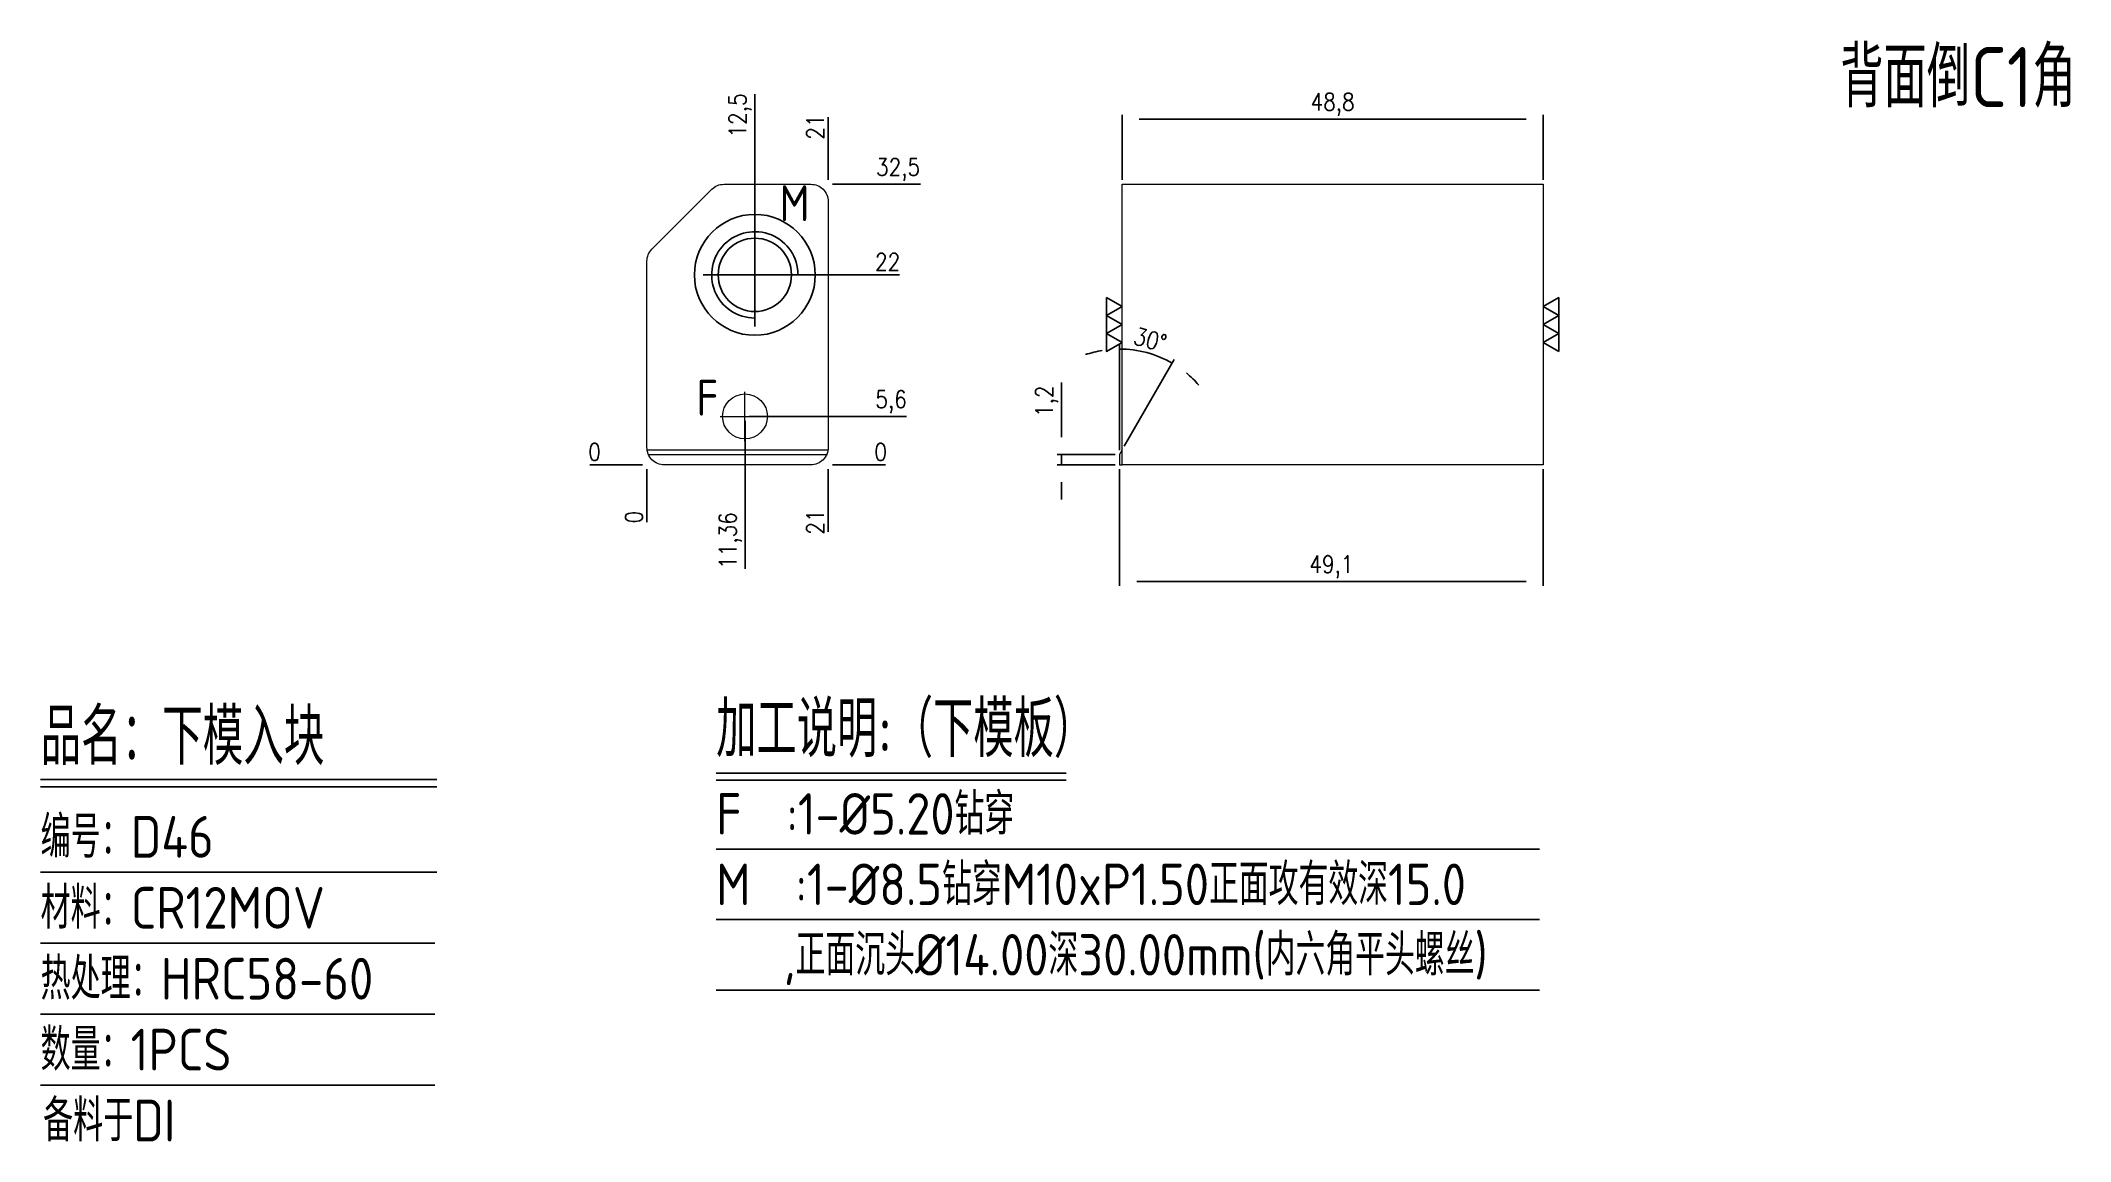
# Model space of a CAD drawing. Header units: millimetres. Extents: x 102328 to 102563, y -1112 to -984.
import ezdxf
from ezdxf.enums import TextEntityAlignment as Align

# ---------------------------------------------------------------- set-up
doc = ezdxf.new("R2010")
doc.units = ezdxf.units.MM
doc.linetypes.add('CENTER', pattern=[0])
for name, color, linetype in [('DIE_P', 2, 'Continuous'), ('DIM', 4, 'Continuous'), ('TEXT', 4, 'Continuous')]:
    doc.layers.add(name, color=color, linetype=linetype)
doc.styles.add('gbenor', font='gbenor.shx', dxfattribs={"bigfont": 'gbcbig.shx'})
doc.styles.get("Standard").update_dxf_attribs({"font": 'txt.shx', "width": 0.85, "bigfont": 'ctxt.shx'})
doc.dimstyles.new('T-2-WX', dxfattribs={"dimtxt": 2, "dimasz": 2, "dimexe": 0.5, "dimexo": 0.5, "dimgap": 0.5, "dimtad": 1, "dimtxsty": 'Standard', "dimblk": 'OPEN30', "dimcen": 0, "dimazin": 3, "dimtfac": 1, "dimtmove": 0, "dimatfit": 3, "dimldrblk": 'OPEN30', "dimlwd": -1, "dimlwe": -1})

# ---------------------------------------------------------------- blocks, each defined once
blk = doc.blocks.new('*D7579')
at = {"layer": 'Defpoints', "color": 0}
for p in [(102501.98, -993.25), (102453.18, -1000.8), (102501.98, -1000.8)]:
    blk.add_point(p, dxfattribs=at)
at = {"layer": 'DIM', "color": 0}
for p, q in [((102453.18, -1000.3), (102453.18, -992.75)), ((102455.18, -993.25), (102499.98, -993.25)), ((102501.98, -1000.3), (102501.98, -992.75))]:
    blk.add_line(p, q, dxfattribs=at)
at = {"layer": 'DIM', "color": 0, "insert": (102477.58, -991.56), "char_height": 2, "attachment_point": 5}
blk.add_mtext('48,8', dxfattribs=at)
blk = doc.blocks.new('_Open30')
blk = doc.blocks.new('*D7580')
at = {"layer": 'Defpoints', "color": 0}
for p in [(102452.88, -1033.3), (102501.98, -1033.3), (102501.98, -1046.81)]:
    blk.add_point(p, dxfattribs=at)
at = {"layer": 'DIM', "color": 0}
for p, q in [((102452.88, -1033.8), (102452.88, -1047.31)), ((102501.98, -1033.8), (102501.98, -1047.31)), ((102454.88, -1046.81), (102499.98, -1046.81))]:
    blk.add_line(p, q, dxfattribs=at)
at = {"layer": 'DIM', "color": 0, "insert": (102477.43, -1045.12), "char_height": 2, "attachment_point": 5}
blk.add_mtext('49,1', dxfattribs=at)
blk = doc.blocks.new('*D7581')
at = {"layer": 'Defpoints', "color": 0}
for p in [(102446.15, -1032.1), (102452.88, -1032.1), (102452.88, -1033.3)]:
    blk.add_point(p, dxfattribs=at)
at = {"layer": 'DIM', "color": 0}
for p, q in [((102446.15, -1030.1), (102446.15, -1023.78)), ((102452.38, -1032.1), (102445.65, -1032.1)), ((102446.15, -1033.3), (102446.15, -1032.1)), ((102452.38, -1033.3), (102445.65, -1033.3)), ((102446.15, -1035.3), (102446.15, -1037.3))]:
    blk.add_line(p, q, dxfattribs=at)
at = {"layer": 'DIM', "color": 0, "insert": (102444.46, -1025.94), "char_height": 2, "attachment_point": 5, "rotation": 90}
blk.add_mtext('1,2', dxfattribs=at)
blk = doc.blocks.new('*D7582')
at = {"layer": 'Defpoints', "color": 0}
for p in [(102457.05, -1020.63), (102452.88, -1032.1), (102452.88, -1032.1), (102453.18, -1031.58), (102452.88, -1033.3)]:
    blk.add_point(p, dxfattribs=at)
at = {"layer": 'DIM', "color": 0}
for p, q in [((102452.88, -1031.6), (102452.88, -1019.39)), ((102453.43, -1031.14), (102459.23, -1021.09))]:
    blk.add_line(p, q, dxfattribs=at)
for start, end in [(99.3991, 108.7981), (60, 90), (41.2019, 50.6009)]:
    blk.add_arc((102452.88, -1032.1), 12.21, start, end, dxfattribs=at)
at = {"layer": 'DIM', "color": 0, "insert": (102456.44, -1018.81), "char_height": 2, "attachment_point": 5, "rotation": 345}
blk.add_mtext('30%%d', dxfattribs=at)
blk = doc.blocks.new('*D7583')
at = {"layer": 'Defpoints', "color": 0}
for p in [(102398.14, -1033.3), (102419.14, -1033.3), (102424.14, -1033.3)]:
    blk.add_point(p, dxfattribs=at)
at = {"layer": 'DIM', "color": 0}
blk.add_line((102419.64, -1033.3), (102425.77, -1033.3), dxfattribs=at)
at = {"layer": 'DIM', "color": 0, "insert": (102425.21, -1031.8), "char_height": 2, "attachment_point": 5}
blk.add_mtext('0', dxfattribs=at)
blk = doc.blocks.new('*D7584')
at = {"layer": 'Defpoints', "color": 0}
for p in [(102409.5, -1027.7), (102424.14, -1027.7), (102398.14, -1033.3)]:
    blk.add_point(p, dxfattribs=at)
at = {"layer": 'DIM', "color": 0}
for p, q in [((102410, -1027.7), (102416.14, -1027.7)), ((102416.14, -1027.7), (102420.14, -1027.7)), ((102420.14, -1027.7), (102428.2, -1027.7))]:
    blk.add_line(p, q, dxfattribs=at)
at = {"layer": 'DIM', "color": 0, "insert": (102426.42, -1026.01), "char_height": 2, "attachment_point": 5}
blk.add_mtext('5,6', dxfattribs=at)
blk = doc.blocks.new('*D7585')
at = {"layer": 'Defpoints', "color": 0}
for p in [(102410.64, -1011.3), (102424.14, -1011.3), (102398.14, -1033.3)]:
    blk.add_point(p, dxfattribs=at)
at = {"layer": 'DIM', "color": 0}
for p, q in [((102411.14, -1011.3), (102416.14, -1011.3)), ((102416.14, -1011.3), (102420.14, -1011.3)), ((102420.14, -1011.3), (102427.39, -1011.3))]:
    blk.add_line(p, q, dxfattribs=at)
at = {"layer": 'DIM', "color": 0, "insert": (102426.02, -1009.8), "char_height": 2, "attachment_point": 5}
blk.add_mtext('22', dxfattribs=at)
blk = doc.blocks.new('*D7586')
at = {"layer": 'Defpoints', "color": 0}
for p in [(102419.14, -1000.8), (102424.14, -1000.8), (102398.14, -1033.3)]:
    blk.add_point(p, dxfattribs=at)
at = {"layer": 'DIM', "color": 0}
for p, q in [((102419.64, -1000.8), (102423.14, -1000.8)), ((102423.14, -1000.8), (102420.14, -1000.8)), ((102420.14, -1000.8), (102429.82, -1000.8))]:
    blk.add_line(p, q, dxfattribs=at)
at = {"layer": 'DIM', "color": 0, "insert": (102427.23, -999.11), "char_height": 2, "attachment_point": 5}
blk.add_mtext('32,5', dxfattribs=at)
blk = doc.blocks.new('*D7587')
at = {"layer": 'Defpoints', "color": 0}
for p in [(102393.14, -1033.3), (102398.14, -1033.3), (102398.14, -1033.3)]:
    blk.add_point(p, dxfattribs=at)
at = {"layer": 'DIM', "color": 0}
blk.add_line((102397.64, -1033.3), (102391.51, -1033.3), dxfattribs=at)
at = {"layer": 'DIM', "color": 0, "insert": (102392.07, -1031.8), "char_height": 2, "attachment_point": 5}
blk.add_mtext('0', dxfattribs=at)
blk = doc.blocks.new('*D7588')
at = {"layer": 'Defpoints', "color": 0}
for p in [(102398.14, -1033.3), (102419.14, -1033.3), (102419.14, -1038.3)]:
    blk.add_point(p, dxfattribs=at)
at = {"layer": 'DIM', "color": 0}
for p, q in [((102419.14, -1033.8), (102419.14, -1037.3)), ((102419.14, -1037.3), (102419.14, -1034.3)), ((102419.14, -1034.3), (102419.14, -1041.06))]:
    blk.add_line(p, q, dxfattribs=at)
at = {"layer": 'DIM', "color": 0, "insert": (102417.64, -1039.93), "char_height": 2, "attachment_point": 5, "rotation": 90}
blk.add_mtext('21', dxfattribs=at)
blk = doc.blocks.new('*D7589')
at = {"layer": 'Defpoints', "color": 0}
for p in [(102409.5, -1027.7), (102398.14, -1033.3), (102409.5, -1038.3)]:
    blk.add_point(p, dxfattribs=at)
at = {"layer": 'DIM', "color": 0}
for p, q in [((102409.5, -1028.2), (102409.5, -1031.7)), ((102409.5, -1031.7), (102409.5, -1034.3)), ((102409.5, -1034.3), (102409.5, -1045.35))]:
    blk.add_line(p, q, dxfattribs=at)
at = {"layer": 'DIM', "color": 0, "insert": (102407.81, -1042.07), "char_height": 2, "attachment_point": 5, "rotation": 90}
blk.add_mtext('11,36', dxfattribs=at)
blk = doc.blocks.new('*D7590')
at = {"layer": 'Defpoints', "color": 0}
for p in [(102398.14, -1033.3), (102398.14, -1033.3), (102398.14, -1038.3)]:
    blk.add_point(p, dxfattribs=at)
at = {"layer": 'DIM', "color": 0}
blk.add_line((102398.14, -1033.8), (102398.14, -1039.93), dxfattribs=at)
at = {"layer": 'DIM', "color": 0, "insert": (102396.64, -1039.36), "char_height": 2, "attachment_point": 5, "rotation": 90}
blk.add_mtext('0', dxfattribs=at)
blk = doc.blocks.new('*D7591')
at = {"layer": 'Defpoints', "color": 0}
for p in [(102419.14, -995.8), (102419.14, -1000.8), (102398.14, -1033.3)]:
    blk.add_point(p, dxfattribs=at)
at = {"layer": 'DIM', "color": 0}
for p, q in [((102419.14, -999.8), (102419.14, -993.03)), ((102419.14, -1000.3), (102419.14, -996.8)), ((102419.14, -996.8), (102419.14, -999.8))]:
    blk.add_line(p, q, dxfattribs=at)
at = {"layer": 'DIM', "color": 0, "insert": (102417.64, -994.17), "char_height": 2, "attachment_point": 5, "rotation": 90}
blk.add_mtext('21', dxfattribs=at)
blk = doc.blocks.new('*D7592')
at = {"layer": 'Defpoints', "color": 0}
for p in [(102410.64, -995.8), (102410.64, -1011.3), (102398.14, -1033.3)]:
    blk.add_point(p, dxfattribs=at)
at = {"layer": 'DIM', "color": 0}
for p, q in [((102410.64, -999.8), (102410.64, -990.36)), ((102410.64, -1003.8), (102410.64, -999.8)), ((102410.64, -1010.8), (102410.64, -1003.8))]:
    blk.add_line(p, q, dxfattribs=at)
at = {"layer": 'DIM', "color": 0, "insert": (102408.95, -992.83), "char_height": 2, "attachment_point": 5, "rotation": 90}
blk.add_mtext('12,5', dxfattribs=at)

msp = doc.modelspace()

# ---------------------------------------------------------------- linework, layer by layer
at = {"layer": 'DIE_P', "color": 4, "linetype": 'CENTER', "lineweight": 15}
for p, q in [((102409.499, -1030.556), (102409.499, -1024.836)), ((102406.639, -1027.696), (102412.359, -1027.696))]:
    msp.add_line(p, q, dxfattribs=at)
at = {"layer": 'DIE_P', "lineweight": 15}
for p, q in [((102398.141, -1031.577, 0), (102419.137, -1031.577, 0)), ((102398.239, -1032.088), (102419.039, -1032.088))]:
    msp.add_line(p, q, dxfattribs=at)
at = {"layer": 'DIE_P', "linetype": 'Continuous', "lineweight": 15}
msp.add_lwpolyline([(102398.139, -1031.296), (102398.139, -1009.729, -0.1989124), (102398.725, -1008.315), (102405.653, -1001.386, -0.1989124), (102407.068, -1000.801), (102417.139, -1000.801, -0.4142136), (102419.139, -1002.801), (102419.139, -1031.296, -0.4142136), (102417.139, -1033.296), (102400.139, -1033.296, -0.4142136)], format="xyb", close=True, dxfattribs=at)
at = {"layer": 'DIE_P', "color": 2, "linetype": 'Continuous', "lineweight": 15}
msp.add_lwpolyline([(102501.976, -1033.296), (102453.176, -1033.296), (102453.176, -1000.801), (102501.976, -1000.801)], close=True, dxfattribs=at)
at = {"layer": 'DIE_P'}
msp.add_lwpolyline([(102415.639, -1011.296, 2.4142136), (102410.639, -1016.296)], format="xyb", dxfattribs=at)
at = {"layer": 'DIE_P', "linetype": 'CENTER'}
for points in [[(102410.639, -1017.296), (102410.639, -1005.296)], [(102416.639, -1011.296), (102404.639, -1011.296)]]:
    msp.add_lwpolyline(points, dxfattribs=at)
at = {"layer": 'DIE_P', "lineweight": 15}
msp.add_lwpolyline([(102452.876, -1032.096), (102452.876, -1033.296), (102453.176, -1033.296), (102453.176, -1031.577)], close=True, dxfattribs=at)
at = {"layer": 'DIE_P', "linetype": 'Continuous'}
msp.add_circle((102410.639, -1011.296), 7, dxfattribs=at)
at = {"layer": 'DIE_P'}
msp.add_circle((102410.639, -1011.296), 4.25, dxfattribs=at)
at = {"layer": 'DIE_P', "linetype": 'Continuous', "lineweight": 15}
msp.add_circle((102409.499, -1027.696), 2.6, dxfattribs=at)
at = {"layer": 'DIM', "color": 4, "linetype": 'Continuous', "lineweight": 25}
for p, q in [((102327.897, -1069.752), (102373.783, -1069.752)), ((102327.897, -1070.598), (102373.783, -1070.598)), ((102327.897, -1080.504), (102373.783, -1080.504)), ((102327.897, -1088.72), (102373.583, -1088.72)), ((102327.897, -1096.935), (102373.583, -1096.935)), ((102327.897, -1105.15), (102373.583, -1105.15))]:
    msp.add_line(p, q, dxfattribs=at)
at = {"layer": 'TEXT', "color": 3}
for p, q in [((102406.158, -1069.008), (102446.709, -1069.008)), ((102406.158, -1069.848), (102446.709, -1069.848))]:
    msp.add_line(p, q, dxfattribs=at)
at = {"layer": 'TEXT', "color": 3, "linetype": 'Continuous'}
for p, q in [((102406.158, -1077.816), (102501.545, -1077.816)), ((102406.158, -1085.976), (102501.545, -1085.976)), ((102406.158, -1094.136), (102501.545, -1094.136))]:
    msp.add_line(p, q, dxfattribs=at)
at = {"layer": 'TEXT'}
for points in [[(102451.376, -1013.931), (102453.176, -1014.97), (102451.376, -1016.009), (102453.176, -1017.048), (102451.376, -1018.088), (102453.176, -1019.127), (102451.376, -1020.166), (102451.376, -1013.931)], [(102503.776, -1020.166), (102501.976, -1019.127), (102503.776, -1018.088), (102501.976, -1017.048), (102503.776, -1016.009), (102501.976, -1014.97), (102503.776, -1013.931), (102503.776, -1020.166)]]:
    msp.add_lwpolyline(points, close=True, dxfattribs=at)

# ---------------------------------------------------------------- texts
at = {"layer": 'DIM', "color": 3, "linetype": 'Continuous', "lineweight": 25, "style": 'gbenor'}
for s, height, p in [('品名：下模入块', 6.5237, (102327.897, -1068.061)), ('编号：D46', 4.8324, (102327.897, -1078.813)), ('材料：CR12MOV', 4.8324, (102327.897, -1087.028)), ('热处理：HRC58-60', 4.8324, (102327.897, -1095.243)), ('数量：1PCS', 4.8324, (102327.897, -1103.458)), ('备料于DI', 4.8324, (102328.191, -1111.673))]:
    msp.add_text(s, height=height, dxfattribs=at).set_placement(p)
at = {"layer": 'TEXT', "color": 4, "lineweight": 18, "style": 'gbenor'}
msp.add_text('背面倒C1角', height=6.9635, dxfattribs=at).set_placement((102536.385, -991.874))
at = {"layer": 'TEXT', "color": 4, "style": 'gbenor'}
for s, p in [('M', (102415.238, -1002.991)), ('F', (102405.147, -1025.535))]:
    msp.add_text(s, height=4.16, dxfattribs=at).set_placement(p, align=Align.MIDDLE_CENTER)
for s, height, p in [('加工说明:（下模板）', 6.48, (102406.158, -1067.16)), ('F  :1-%%c5.20钻穿', 4.8, (102406.158, -1076.136)), ('M  :1-%%C8.5钻穿M10xP1.50正面攻有效深15.0', 4.8, (102406.158, -1084.296)), ('   ,正面沉头%%c14.00深30.00mm(内六角平头螺丝)', 4.8, (102406.158, -1092.456))]:
    msp.add_text(s, height=height, dxfattribs=at).set_placement(p)

# ---------------------------------------------------------------- dimensions: what is measured, and where the dimension line sits
at = {"layer": 'DIM'}
for feature_location, offset, dtype, origin, picture, middle in [((102410.639, -1011.296), (0, 15.496), 1, (102398.139, -1033.296), '*D7592', (102408.949, -992.832)), ((102419.139, -1000.801), (0, 5), 1, (102398.139, -1033.296), '*D7591', (102417.639, -994.167)), ((102419.1391, -1000.8006), (5, 0.0004), 0, (102398.1391, -1033.2962), '*D7586', (102427.2296, -999.1097)), ((102410.639, -1011.296), (13.5, 0), 0, (102398.139, -1033.296), '*D7585', (102426.015, -1009.796)), ((102409.499, -1027.696), (14.64, 0), 0, (102398.139, -1033.296), '*D7584', (102426.42, -1026.006)), ((102409.499, -1027.696), (0, -10.6), 1, (102398.139, -1033.296), '*D7589', (102407.809, -1042.075)), ((102398.139147175, -1033.296210362), (-5, 0), 0, (102398.139147175, -1033.296210362), '*D7587', (102392.072480508, -1031.796210362)), ((102419.139147195, -1033.296210362), (5, 0), 0, (102398.139147175, -1033.296210362), '*D7583', (102425.205813862, -1031.796210362)), ((102398.139147175, -1033.296210362), (0, -5), 1, (102398.139147175, -1033.296210362), '*D7590', (102396.639147175, -1039.362877028)), ((102419.139, -1033.296), (0, -5), 1, (102398.139, -1033.296), '*D7588', (102417.639, -1039.93))]:
    dim = msp.add_ordinate_dim(feature_location=feature_location, offset=offset, dtype=dtype, origin=origin, dimstyle='T-2-WX', dxfattribs=at)
    dim.commit()
    dim.dimension.update_dxf_attribs({"geometry": picture, "text_midpoint": middle})
for base, p1, p2, picture, middle in [((102501.976, -993.247), (102453.176, -1000.801), (102501.976, -1000.801), '*D7579', (102477.576, -991.557)), ((102501.976, -1046.811), (102452.876, -1033.296), (102501.976, -1033.296), '*D7580', (102477.426, -1045.121))]:
    dim = msp.add_linear_dim(base=base, p1=p1, p2=p2, dimstyle='T-2-WX', dxfattribs=at)
    dim.commit()
    dim.dimension.update_dxf_attribs({"geometry": picture, "text_midpoint": middle})
dim = msp.add_angular_dim_2l(base=(102457.0508, -1020.6268), line1=((102453.1763, -1031.5766), (102452.8763, -1032.0962)), line2=((102452.8763, -1032.0962), (102452.8763, -1033.2962)), dimstyle='T-2-WX', dxfattribs=at)
dim.commit()
dim.dimension.update_dxf_attribs({"geometry": '*D7582', "text_midpoint": (102456.4358, -1018.8117)})
dim = msp.add_linear_dim(base=(102446.153, -1032.096), p1=(102452.876, -1033.296), p2=(102452.876, -1032.096), angle=90, dimstyle='T-2-WX', dxfattribs=at)
dim.commit()
dim.dimension.update_dxf_attribs({"geometry": '*D7581', "text_midpoint": (102444.463, -1025.937)})

doc.saveas('drawing.dxf')
